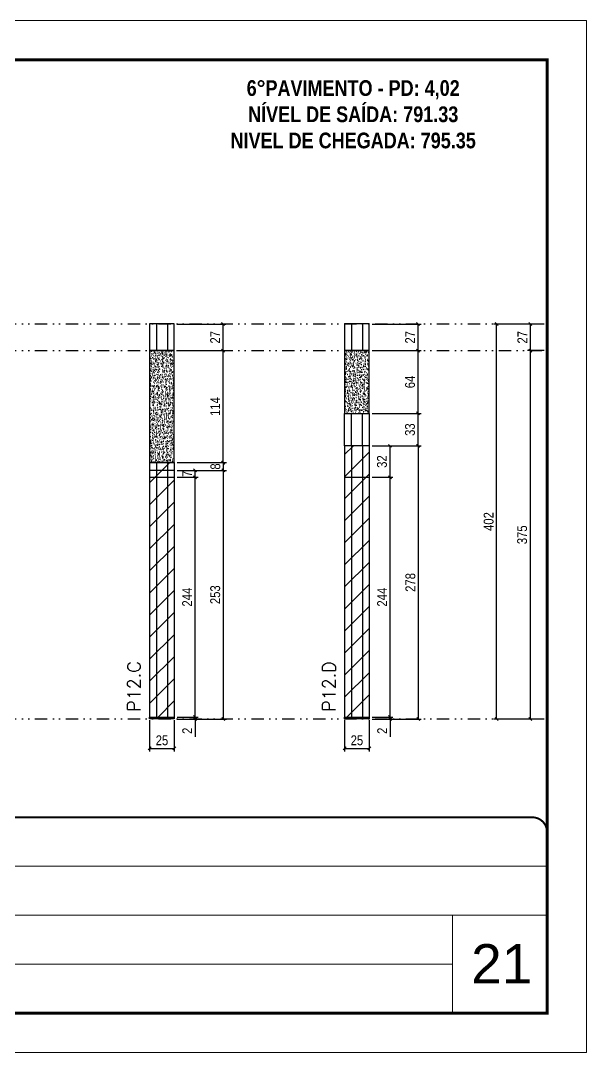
# Model space of a CAD drawing. Extents: x 14400 to 27878, y -21631 to 6985.
# Drawn here: x 15323 to 15898, y 192 to 1242 of the extents above; entities that cross this region are included whole.
import ezdxf

# ---------------------------------------------------------------- set-up
doc = ezdxf.new("R2010")
doc.units = 0
for name, pattern in [('CONTINUO', [0]), ('DASHED', [0.75, 0.5, -0.25]), ('DIVIDE2', [0.625, 0.25, -0.125, 0, -0.125, 0, -0.125])]:
    doc.linetypes.add(name, pattern=pattern)
for name, color, linetype, lineweight in [('CARIMBO', 255, 'Continuous', 9), ('Folhas', 255, 'Continuous', 9), ('Hachura', 251, 'Continuous', 9), ('SARRAFO DE PRESSAO', 251, 'DASHED', 9), ('Texto Seção', 7, 'Continuous', 15)]:
    doc.layers.add(name, color=color, linetype=linetype, lineweight=lineweight)
for name, color, linetype in [('COTA', 241, 'Continuous'), ('NOMENCLATURA', 7, 'Continuous'), ('Nível', 160, 'Continuous'), ('Painéis', 200, 'Continuous'), ('SARR_2.2x7', 40, 'Continuous')]:
    doc.layers.add(name, color=color, linetype=linetype)
doc.styles.add('ARIAL', font='arial.ttf')
doc.styles.add('COTA TECNICA', font='techl___.ttf', dxfattribs={"height": 10})
doc.styles.add('COTA TECNICA-50', font='techl___.ttf', dxfattribs={"height": 10})
doc.styles.add('REGUA-120', font='ROMANS.shx', dxfattribs={"height": 15})
doc.styles.add('ROMANC', font='techb___.ttf', dxfattribs={"height": 2.5})
doc.dimstyles.new('COTA PAINEL-50', dxfattribs={"dimtxt": 10, "dimasz": 3, "dimexe": 3, "dimexo": 3, "dimgap": 3, "dimtad": 1, "dimdec": 1, "dimzin": 12, "dimdsep": 46, "dimtxsty": 'COTA TECNICA-50', "dimblk1": 'OBLIQUE', "dimblk2": 'OBLIQUE', "dimsah": 1, "dimcen": 0.9, "dimclrd": 4, "dimclre": 4, "dimclrt": 240, "dimadec": 1, "dimazin": 3, "dimtfac": 1, "dimtdec": 1, "dimtmove": 0, "dimatfit": 3, "dimfxl": 1, "dimtolj": 1, "dimtzin": 12, "dimarcsym": 0})
doc.dimstyles.new('PAINEL', dxfattribs={"dimtxt": 10, "dimasz": 3, "dimexe": 3, "dimexo": 3, "dimgap": 3, "dimtad": 1, "dimdec": 1, "dimzin": 12, "dimdsep": 46, "dimtxsty": 'COTA TECNICA', "dimblk1": 'OBLIQUE', "dimblk2": 'OBLIQUE', "dimsah": 1, "dimcen": 0.9, "dimclrd": 4, "dimclre": 4, "dimclrt": 240, "dimadec": 1, "dimazin": 3, "dimtfac": 1, "dimtdec": 1, "dimtmove": 0, "dimatfit": 3, "dimfxl": 1, "dimtolj": 1, "dimtzin": 12, "dimarcsym": 0})

# ---------------------------------------------------------------- blocks, each defined once
blk = doc.blocks.new('9999999999')
at = {"color": 30, "linetype": 'CONTINUO'}
for p, q in [((98564.6, 34379.6), (99584, 34379.6)), ((98564.6, 34329.8), (99488, 34329.8)), ((99584, 34329.8), (99488, 34329.8)), ((99488, 34329.8), (99488, 34230.2)), ((98564.6, 34280), (99488, 34280))]:
    blk.add_line(p, q, dxfattribs=at)
at = {"color": 30, "linetype": 'CONTINUO', "const_width": 2}
blk.add_lwpolyline([(99584, 34230.2), (99584, 34414.4, 0.414214), (99569, 34429.4), (98229, 34429.4, 0.414214), (98214, 34414.4), (98214, 34245.2, 0.414214), (98229, 34230.2), (99584, 34230.2)], format="xyb", dxfattribs=at)
at = {"layer": 'Folhas'}
blk.add_lwpolyline([(98139, 34190.2), (99624, 34190.2), (99624, 35240.2), (98139, 35240.2)], close=True, dxfattribs=at)
at = {"layer": 'Folhas', "color": 30, "const_width": 3}
blk.add_lwpolyline([(98214, 34230.2), (99584, 34230.2), (99584, 35200.2), (98214, 35200.2)], close=True, dxfattribs=at)
blk = doc.blocks.new('_Oblique')
at = {"color": 0, "linetype": 'ByBlock', "lineweight": -2}
blk.add_line((-0.5, -0.5), (0.5, 0.5), dxfattribs=at)
blk = doc.blocks.new('*D2963')
at = {"layer": 'COTA', "color": 4, "lineweight": -2, "transparency": 16777216}
for p, q in [((15454.3, 530.1), (15454.3, 498.2)), ((15479.3, 530.1), (15479.3, 498.2)), ((15454.3, 501.2), (15479.3, 501.2))]:
    blk.add_line(p, q, dxfattribs=at)
at = {"layer": 'Defpoints', "color": 0, "transparency": 16777216}
for p in [(15454.3, 533.1), (15479.3, 533.1), (15479.3, 501.2)]:
    blk.add_point(p, dxfattribs=at)
at = {"layer": 'COTA', "color": 4, "lineweight": -2, "transparency": 16777216, "xscale": 3, "yscale": 3, "zscale": 3, "rotation": 180}
blk.add_blockref('_Oblique', (15454.3, 501.2), dxfattribs=at)
at = {"layer": 'COTA', "color": 4, "lineweight": -2, "transparency": 16777216, "xscale": 3, "yscale": 3, "zscale": 3}
blk.add_blockref('_Oblique', (15479.3, 501.2), dxfattribs=at)
at = {"layer": 'COTA', "color": 240, "transparency": 16777216, "insert": (15466.8, 509.4), "char_height": 10, "attachment_point": 5, "style": 'COTA TECNICA'}
blk.add_mtext('\\A1;25', dxfattribs=at)
blk = doc.blocks.new('*D2964')
at = {"layer": 'COTA', "color": 4, "lineweight": -2, "transparency": 16777216}
for p, q in [((15500.5, 533.1), (15500.5, 536.1)), ((15482.3, 533.1), (15503.5, 533.1)), ((15482.3, 531.1), (15503.5, 531.1)), ((15500.5, 533.1), (15500.5, 531.1)), ((15500.5, 531.1), (15500.5, 513))]:
    blk.add_line(p, q, dxfattribs=at)
at = {"layer": 'Defpoints', "color": 0, "transparency": 16777216}
for p in [(15479.3, 533.1), (15479.3, 531.1), (15500.5, 533.1)]:
    blk.add_point(p, dxfattribs=at)
at = {"layer": 'COTA', "color": 4, "lineweight": -2, "transparency": 16777216, "xscale": 3, "yscale": 3, "zscale": 3}
for p, rotation in [((15500.5, 533.1), 270), ((15500.5, 531.1), 90)]:
    blk.add_blockref('_Oblique', p, dxfattribs=dict(at, rotation=rotation))
at = {"layer": 'COTA', "color": 240, "transparency": 16777216, "insert": (15492.5, 519.1), "char_height": 10, "attachment_point": 5, "rotation": 90, "style": 'COTA TECNICA-50'}
blk.add_mtext('\\A1;2', dxfattribs=at)
blk = doc.blocks.new('*D2965')
at = {"layer": 'COTA', "color": 4, "lineweight": -2, "transparency": 16777216}
for p, q in [((15482.3, 784.1), (15532.3, 784.1)), ((15529.3, 531.1), (15529.3, 784.1)), ((15482.3, 531.1), (15532.3, 531.1))]:
    blk.add_line(p, q, dxfattribs=at)
at = {"layer": 'Defpoints', "color": 0, "transparency": 16777216}
for p in [(15479.3, 784.1), (15529.3, 784.1), (15479.3, 531.1)]:
    blk.add_point(p, dxfattribs=at)
at = {"layer": 'COTA', "color": 4, "lineweight": -2, "transparency": 16777216, "xscale": 3, "yscale": 3, "zscale": 3}
for p, rotation in [((15529.3, 784.1), 90), ((15529.3, 531.1), 270)]:
    blk.add_blockref('_Oblique', p, dxfattribs=dict(at, rotation=rotation))
at = {"layer": 'COTA', "color": 240, "transparency": 16777216, "insert": (15521, 657.6), "char_height": 10, "attachment_point": 5, "rotation": 90, "style": 'COTA TECNICA-50'}
blk.add_mtext('\\A1;253', dxfattribs=at)
blk = doc.blocks.new('*D2978')
at = {"layer": 'COTA', "color": 4, "lineweight": -2, "transparency": 16777216}
for p, q in [((15482.3, 777.1), (15503.5, 777.1)), ((15500.5, 533.1), (15500.5, 777.1)), ((15482.3, 533.1), (15503.5, 533.1))]:
    blk.add_line(p, q, dxfattribs=at)
at = {"layer": 'Defpoints', "color": 0, "transparency": 16777216}
for p in [(15479.3, 777.1), (15500.5, 777.1), (15479.3, 533.1)]:
    blk.add_point(p, dxfattribs=at)
at = {"layer": 'COTA', "color": 4, "lineweight": -2, "transparency": 16777216, "xscale": 3, "yscale": 3, "zscale": 3}
for p, rotation in [((15500.5, 777.1), 90), ((15500.5, 533.1), 270)]:
    blk.add_blockref('_Oblique', p, dxfattribs=dict(at, rotation=rotation))
at = {"layer": 'COTA', "color": 240, "transparency": 16777216, "insert": (15492.4, 655.1), "char_height": 10, "attachment_point": 5, "rotation": 90, "style": 'COTA TECNICA'}
blk.add_mtext('\\A1;244', dxfattribs=at)
blk = doc.blocks.new('*D2979')
at = {"layer": 'COTA', "color": 4, "lineweight": -2, "transparency": 16777216}
for p, q in [((15482.3, 784.1), (15503.5, 784.1)), ((15482.3, 777.1), (15503.5, 777.1)), ((15500.5, 777.1), (15500.5, 784.1))]:
    blk.add_line(p, q, dxfattribs=at)
at = {"layer": 'Defpoints', "color": 0, "transparency": 16777216}
for p in [(15479.3, 784.1), (15479.3, 777.1), (15500.5, 784.1)]:
    blk.add_point(p, dxfattribs=at)
at = {"layer": 'COTA', "color": 4, "lineweight": -2, "transparency": 16777216, "xscale": 3, "yscale": 3, "zscale": 3}
for p, rotation in [((15500.5, 784.1), 90), ((15500.5, 777.1), 270)]:
    blk.add_blockref('_Oblique', p, dxfattribs=dict(at, rotation=rotation))
at = {"layer": 'COTA', "color": 240, "transparency": 16777216, "insert": (15492.4, 780.6), "char_height": 10, "attachment_point": 5, "rotation": 90, "style": 'COTA TECNICA'}
blk.add_mtext('\\A1;7', dxfattribs=at)
blk = doc.blocks.new('*D2966')
at = {"layer": 'COTA', "color": 4, "lineweight": -2, "transparency": 16777216}
for p, q in [((15652.6, 530.1), (15652.6, 498.2)), ((15677.6, 530.1), (15677.6, 498.2)), ((15652.6, 501.2), (15677.6, 501.2))]:
    blk.add_line(p, q, dxfattribs=at)
at = {"layer": 'Defpoints', "color": 0, "transparency": 16777216}
for p in [(15652.6, 533.1), (15677.6, 533.1), (15677.6, 501.2)]:
    blk.add_point(p, dxfattribs=at)
at = {"layer": 'COTA', "color": 4, "lineweight": -2, "transparency": 16777216, "xscale": 3, "yscale": 3, "zscale": 3, "rotation": 180}
blk.add_blockref('_Oblique', (15652.6, 501.2), dxfattribs=at)
at = {"layer": 'COTA', "color": 4, "lineweight": -2, "transparency": 16777216, "xscale": 3, "yscale": 3, "zscale": 3}
blk.add_blockref('_Oblique', (15677.6, 501.2), dxfattribs=at)
at = {"layer": 'COTA', "color": 240, "transparency": 16777216, "insert": (15665.1, 509.4), "char_height": 10, "attachment_point": 5, "style": 'COTA TECNICA'}
blk.add_mtext('\\A1;25', dxfattribs=at)
blk = doc.blocks.new('*D2967')
at = {"layer": 'COTA', "color": 4, "lineweight": -2, "transparency": 16777216}
for p, q in [((15698.8, 533.1), (15698.8, 536.1)), ((15680.6, 533.1), (15701.8, 533.1)), ((15680.6, 531.1), (15701.8, 531.1)), ((15698.8, 533.1), (15698.8, 531.1)), ((15698.8, 531.1), (15698.8, 513))]:
    blk.add_line(p, q, dxfattribs=at)
at = {"layer": 'Defpoints', "color": 0, "transparency": 16777216}
for p in [(15677.6, 533.1), (15677.6, 531.1), (15698.8, 533.1)]:
    blk.add_point(p, dxfattribs=at)
at = {"layer": 'COTA', "color": 4, "lineweight": -2, "transparency": 16777216, "xscale": 3, "yscale": 3, "zscale": 3}
for p, rotation in [((15698.8, 533.1), 270), ((15698.8, 531.1), 90)]:
    blk.add_blockref('_Oblique', p, dxfattribs=dict(at, rotation=rotation))
at = {"layer": 'COTA', "color": 240, "transparency": 16777216, "insert": (15690.8, 519.1), "char_height": 10, "attachment_point": 5, "rotation": 90, "style": 'COTA TECNICA-50'}
blk.add_mtext('\\A1;2', dxfattribs=at)
blk = doc.blocks.new('*D2968')
at = {"layer": 'COTA', "color": 4, "lineweight": -2, "transparency": 16777216}
for p, q in [((15680.6, 809.1), (15730.6, 809.1)), ((15727.6, 531.1), (15727.6, 809.1)), ((15680.6, 531.1), (15730.6, 531.1))]:
    blk.add_line(p, q, dxfattribs=at)
at = {"layer": 'Defpoints', "color": 0, "transparency": 16777216}
for p in [(15677.6, 809.1), (15727.6, 809.1), (15677.6, 531.1)]:
    blk.add_point(p, dxfattribs=at)
at = {"layer": 'COTA', "color": 4, "lineweight": -2, "transparency": 16777216, "xscale": 3, "yscale": 3, "zscale": 3}
for p, rotation in [((15727.6, 809.1), 90), ((15727.6, 531.1), 270)]:
    blk.add_blockref('_Oblique', p, dxfattribs=dict(at, rotation=rotation))
at = {"layer": 'COTA', "color": 240, "transparency": 16777216, "insert": (15719.5, 670.1), "char_height": 10, "attachment_point": 5, "rotation": 90, "style": 'COTA TECNICA-50'}
blk.add_mtext('\\A1;278', dxfattribs=at)
blk = doc.blocks.new('*D2969')
at = {"layer": 'COTA', "color": 4, "lineweight": -2, "transparency": 16777216}
for p, q in [((15680.6, 906.1), (15730.3, 906.1)), ((15727.3, 842.1), (15727.3, 906.1)), ((15680.6, 842.1), (15730.3, 842.1))]:
    blk.add_line(p, q, dxfattribs=at)
at = {"layer": 'Defpoints', "color": 0, "transparency": 16777216}
for p in [(15677.6, 906.1), (15727.3, 906.1), (15677.6, 842.1)]:
    blk.add_point(p, dxfattribs=at)
at = {"layer": 'COTA', "color": 4, "lineweight": -2, "transparency": 16777216, "xscale": 3, "yscale": 3, "zscale": 3}
for p, rotation in [((15727.3, 906.1), 90), ((15727.3, 842.1), 270)]:
    blk.add_blockref('_Oblique', p, dxfattribs=dict(at, rotation=rotation))
at = {"layer": 'COTA', "color": 240, "transparency": 16777216, "insert": (15719.2, 874.1), "char_height": 10, "attachment_point": 5, "rotation": 90, "style": 'COTA TECNICA'}
blk.add_mtext('\\A1;64', dxfattribs=at)
blk = doc.blocks.new('*D2980')
at = {"layer": 'COTA', "color": 4, "lineweight": -2, "transparency": 16777216}
for p, q in [((15680.6, 777.1), (15701.8, 777.1)), ((15698.8, 533.1), (15698.8, 777.1)), ((15680.6, 533.1), (15701.8, 533.1))]:
    blk.add_line(p, q, dxfattribs=at)
at = {"layer": 'Defpoints', "color": 0, "transparency": 16777216}
for p in [(15677.6, 777.1), (15698.8, 777.1), (15677.6, 533.1)]:
    blk.add_point(p, dxfattribs=at)
at = {"layer": 'COTA', "color": 4, "lineweight": -2, "transparency": 16777216, "xscale": 3, "yscale": 3, "zscale": 3}
for p, rotation in [((15698.8, 777.1), 90), ((15698.8, 533.1), 270)]:
    blk.add_blockref('_Oblique', p, dxfattribs=dict(at, rotation=rotation))
at = {"layer": 'COTA', "color": 240, "transparency": 16777216, "insert": (15690.7, 655.1), "char_height": 10, "attachment_point": 5, "rotation": 90, "style": 'COTA TECNICA'}
blk.add_mtext('\\A1;244', dxfattribs=at)
blk = doc.blocks.new('*D2981')
at = {"layer": 'COTA', "color": 4, "lineweight": -2, "transparency": 16777216}
for p, q in [((15680.6, 809.1), (15701.8, 809.1)), ((15698.8, 777.1), (15698.8, 809.1)), ((15680.6, 777.1), (15701.8, 777.1))]:
    blk.add_line(p, q, dxfattribs=at)
at = {"layer": 'Defpoints', "color": 0, "transparency": 16777216}
for p in [(15677.6, 809.1), (15698.8, 809.1), (15677.6, 777.1)]:
    blk.add_point(p, dxfattribs=at)
at = {"layer": 'COTA', "color": 4, "lineweight": -2, "transparency": 16777216, "xscale": 3, "yscale": 3, "zscale": 3}
for p, rotation in [((15698.8, 809.1), 90), ((15698.8, 777.1), 270)]:
    blk.add_blockref('_Oblique', p, dxfattribs=dict(at, rotation=rotation))
at = {"layer": 'COTA', "color": 240, "transparency": 16777216, "insert": (15690.6, 793.1), "char_height": 10, "attachment_point": 5, "rotation": 90, "style": 'COTA TECNICA'}
blk.add_mtext('\\A1;32', dxfattribs=at)
blk = doc.blocks.new('*D2970')
at = {"layer": 'COTA', "color": 4, "lineweight": -2, "transparency": 16777216}
for p, q in [((15482.3, 906.1), (15531.9, 906.1)), ((15528.9, 792.1), (15528.9, 906.1)), ((15482.3, 792.1), (15531.9, 792.1))]:
    blk.add_line(p, q, dxfattribs=at)
at = {"layer": 'Defpoints', "color": 0, "transparency": 16777216}
for p in [(15479.3, 906.1), (15528.9, 906.1), (15479.3, 792.1)]:
    blk.add_point(p, dxfattribs=at)
at = {"layer": 'COTA', "color": 4, "lineweight": -2, "transparency": 16777216, "xscale": 3, "yscale": 3, "zscale": 3}
for p, rotation in [((15528.9, 906.1), 90), ((15528.9, 792.1), 270)]:
    blk.add_blockref('_Oblique', p, dxfattribs=dict(at, rotation=rotation))
at = {"layer": 'COTA', "color": 240, "transparency": 16777216, "insert": (15520.9, 849.1), "char_height": 10, "attachment_point": 5, "rotation": 90, "style": 'COTA TECNICA'}
blk.add_mtext('\\A1;114', dxfattribs=at)
blk = doc.blocks.new('*D2982')
at = {"layer": 'COTA', "color": 4, "lineweight": -2, "transparency": 16777216}
for p, q in [((15482.3, 792.1), (15532.3, 792.1)), ((15529.3, 784.1), (15529.3, 792.1)), ((15482.3, 784.1), (15532.3, 784.1))]:
    blk.add_line(p, q, dxfattribs=at)
at = {"layer": 'Defpoints', "color": 0, "transparency": 16777216}
for p in [(15479.3, 792.1), (15529.3, 792.1), (15479.3, 784.1)]:
    blk.add_point(p, dxfattribs=at)
at = {"layer": 'COTA', "color": 4, "lineweight": -2, "transparency": 16777216, "xscale": 3, "yscale": 3, "zscale": 3}
for p, rotation in [((15529.3, 792.1), 90), ((15529.3, 784.1), 270)]:
    blk.add_blockref('_Oblique', p, dxfattribs=dict(at, rotation=rotation))
at = {"layer": 'COTA', "color": 240, "transparency": 16777216, "insert": (15521.2, 788.1), "char_height": 10, "attachment_point": 5, "rotation": 90, "style": 'COTA TECNICA'}
blk.add_mtext('\\A1;8', dxfattribs=at)
blk = doc.blocks.new('*D2983')
at = {"layer": 'COTA', "color": 4, "lineweight": -2, "transparency": 16777216}
for p, q in [((15680.6, 842.1), (15730.3, 842.1)), ((15727.3, 809.1), (15727.3, 842.1)), ((15680.6, 809.1), (15730.3, 809.1))]:
    blk.add_line(p, q, dxfattribs=at)
at = {"layer": 'Defpoints', "color": 0, "transparency": 16777216}
for p in [(15677.6, 842.1), (15727.3, 842.1), (15677.6, 809.1)]:
    blk.add_point(p, dxfattribs=at)
at = {"layer": 'COTA', "color": 4, "lineweight": -2, "transparency": 16777216, "xscale": 3, "yscale": 3, "zscale": 3}
for p, rotation in [((15727.3, 842.1), 90), ((15727.3, 809.1), 270)]:
    blk.add_blockref('_Oblique', p, dxfattribs=dict(at, rotation=rotation))
at = {"layer": 'COTA', "color": 240, "transparency": 16777216, "insert": (15719.1, 825.6), "char_height": 10, "attachment_point": 5, "rotation": 90, "style": 'COTA TECNICA'}
blk.add_mtext('\\A1;33', dxfattribs=at)
blk = doc.blocks.new('*D2984')
at = {"layer": 'COTA', "color": 4, "lineweight": -2, "transparency": 16777216}
for p, q in [((15855.5, 906.1), (15838.5, 906.1)), ((15841.5, 531.1), (15841.5, 906.1)), ((15855.5, 531.1), (15838.5, 531.1))]:
    blk.add_line(p, q, dxfattribs=at)
at = {"layer": 'Defpoints', "color": 0, "transparency": 16777216}
for p in [(15841.5, 906.1), (15858.5, 906.1), (15858.5, 531.1)]:
    blk.add_point(p, dxfattribs=at)
at = {"layer": 'COTA', "color": 4, "lineweight": -2, "transparency": 16777216, "xscale": 3, "yscale": 3, "zscale": 3}
for p, rotation in [((15841.5, 906.1), 90), ((15841.5, 531.1), 270)]:
    blk.add_blockref('_Oblique', p, dxfattribs=dict(at, rotation=rotation))
at = {"layer": 'COTA', "color": 240, "transparency": 16777216, "insert": (15833.2, 718.6), "char_height": 10, "attachment_point": 5, "rotation": 90, "style": 'COTA TECNICA'}
blk.add_mtext('\\A1;375', dxfattribs=at)
blk = doc.blocks.new('*D2985')
at = {"layer": 'COTA', "color": 4, "lineweight": -2, "transparency": 16777216}
for p, q in [((15855.5, 933.1), (15838.5, 933.1)), ((15841.5, 906.1), (15841.5, 933.1)), ((15855.5, 906.1), (15838.5, 906.1))]:
    blk.add_line(p, q, dxfattribs=at)
at = {"layer": 'Defpoints', "color": 0, "transparency": 16777216}
for p in [(15841.5, 933.1), (15858.5, 933.1), (15858.5, 906.1)]:
    blk.add_point(p, dxfattribs=at)
at = {"layer": 'COTA', "color": 4, "lineweight": -2, "transparency": 16777216, "xscale": 3, "yscale": 3, "zscale": 3}
for p, rotation in [((15841.5, 933.1), 90), ((15841.5, 906.1), 270)]:
    blk.add_blockref('_Oblique', p, dxfattribs=dict(at, rotation=rotation))
at = {"layer": 'COTA', "color": 240, "transparency": 16777216, "insert": (15833.4, 919.6), "char_height": 10, "attachment_point": 5, "rotation": 90, "style": 'COTA TECNICA'}
blk.add_mtext('\\A1;27', dxfattribs=at)
blk = doc.blocks.new('*D2986')
at = {"layer": 'COTA', "color": 4, "lineweight": -2, "transparency": 16777216}
for p, q in [((15855.5, 933.1), (15804.2, 933.1)), ((15807.2, 531.1), (15807.2, 933.1)), ((15855.5, 531.1), (15804.2, 531.1))]:
    blk.add_line(p, q, dxfattribs=at)
at = {"layer": 'Defpoints', "color": 0, "transparency": 16777216}
for p in [(15807.2, 933.1), (15858.5, 933.1), (15858.5, 531.1)]:
    blk.add_point(p, dxfattribs=at)
at = {"layer": 'COTA', "color": 4, "lineweight": -2, "transparency": 16777216, "xscale": 3, "yscale": 3, "zscale": 3}
for p, rotation in [((15807.2, 933.1), 90), ((15807.2, 531.1), 270)]:
    blk.add_blockref('_Oblique', p, dxfattribs=dict(at, rotation=rotation))
at = {"layer": 'COTA', "color": 240, "transparency": 16777216, "insert": (15799.1, 732.1), "char_height": 10, "attachment_point": 5, "rotation": 90, "style": 'COTA TECNICA'}
blk.add_mtext('\\A1;402', dxfattribs=at)
blk = doc.blocks.new('*D3004')
at = {"layer": 'COTA', "color": 4, "lineweight": -2, "transparency": 16777216}
for p, q in [((15482.3, 933.1), (15531.9, 933.1)), ((15528.9, 906.1), (15528.9, 933.1)), ((15482.3, 906.1), (15531.9, 906.1))]:
    blk.add_line(p, q, dxfattribs=at)
at = {"layer": 'Defpoints', "color": 0, "transparency": 16777216}
for p in [(15479.3, 933.1), (15528.9, 933.1), (15479.3, 906.1)]:
    blk.add_point(p, dxfattribs=at)
at = {"layer": 'COTA', "color": 4, "lineweight": -2, "transparency": 16777216, "xscale": 3, "yscale": 3, "zscale": 3}
for p, rotation in [((15528.9, 933.1), 90), ((15528.9, 906.1), 270)]:
    blk.add_blockref('_Oblique', p, dxfattribs=dict(at, rotation=rotation))
at = {"layer": 'COTA', "color": 240, "transparency": 16777216, "insert": (15520.9, 919.6), "char_height": 10, "attachment_point": 5, "rotation": 90, "style": 'COTA TECNICA'}
blk.add_mtext('\\A1;27', dxfattribs=at)
blk = doc.blocks.new('*D3005')
at = {"layer": 'COTA', "color": 4, "lineweight": -2, "transparency": 16777216}
for p, q in [((15680.6, 933.1), (15730.3, 933.1)), ((15727.3, 906.1), (15727.3, 933.1)), ((15680.6, 906.1), (15730.3, 906.1))]:
    blk.add_line(p, q, dxfattribs=at)
at = {"layer": 'Defpoints', "color": 0, "transparency": 16777216}
for p in [(15677.6, 933.1), (15727.3, 933.1), (15677.6, 906.1)]:
    blk.add_point(p, dxfattribs=at)
at = {"layer": 'COTA', "color": 4, "lineweight": -2, "transparency": 16777216, "xscale": 3, "yscale": 3, "zscale": 3}
for p, rotation in [((15727.3, 933.1), 90), ((15727.3, 906.1), 270)]:
    blk.add_blockref('_Oblique', p, dxfattribs=dict(at, rotation=rotation))
at = {"layer": 'COTA', "color": 240, "transparency": 16777216, "insert": (15719.2, 919.6), "char_height": 10, "attachment_point": 5, "rotation": 90, "style": 'COTA TECNICA'}
blk.add_mtext('\\A1;27', dxfattribs=at)

msp = doc.modelspace()

# ---------------------------------------------------------------- hatches: boundary and pattern name
at = {"layer": 'COTA'}
h = msp.add_hatch(dxfattribs=at)
h.set_pattern_fill('AR-CONC', color=256, scale=0.03)
h.paths.add_polyline_path([(15479.27, 906.13), (15454.27, 906.13), (15454.27, 792.12), (15479.27, 792.12)])
h = msp.add_hatch(dxfattribs=at)
h.set_pattern_fill('AR-CONC', color=256, scale=0.03)
h.paths.add_polyline_path([(15677.62, 906.13), (15652.62, 906.13), (15652.62, 842.12), (15677.62, 842.12)])
at = {"layer": 'Hachura'}
h = msp.add_hatch(dxfattribs=at)
h.set_pattern_fill('ANSI31', color=256, scale=5)
h.set_pattern_definition([(45, (-4843.965, -2297.15), (-11.22532, 11.22532), [])])
h.paths.add_polyline_path([(15652.62, 533.13), (15677.62, 533.13), (15677.62, 777.13), (15652.62, 777.13)])
h.paths.add_polyline_path([(15652.62, 777.13), (15677.62, 777.13), (15677.62, 809.12), (15652.62, 809.12)])
h = msp.add_hatch(dxfattribs=at)
h.set_pattern_fill('ANSI31', color=256, scale=5)
h.paths.add_polyline_path([(15479.27, 792.12), (15454.27, 792.12), (15454.27, 784.12), (15479.27, 784.12)])
h.paths.add_polyline_path([(15479.27, 784.12), (15454.27, 784.12), (15454.27, 777.13), (15479.27, 777.13)])
h.paths.add_polyline_path([(15479.27, 777.13), (15454.27, 777.13), (15454.27, 533.13), (15479.27, 533.13)])

# ---------------------------------------------------------------- linework, layer by layer
at = {"layer": 'COTA', "linetype": 'ByBlock'}
for points in [[(15454.27, 792.12), (15479.27, 792.12), (15479.27, 906.13), (15454.27, 906.13)], [(15652.62, 842.12), (15677.62, 842.12), (15677.62, 906.13), (15652.62, 906.13)]]:
    msp.add_lwpolyline(points, close=True, dxfattribs=at)
at = {"layer": 'Nível', "color": 4, "linetype": 'DIVIDE2', "ltscale": 50}
for p, q in [((14488.47, 933.13), (15858.47, 933.13)), ((14488.47, 906.13), (15858.47, 906.13)), ((14488.47, 531.13), (15858.47, 531.13))]:
    msp.add_line(p, q, dxfattribs=at)
at = {"layer": 'Painéis'}
for p, q in [((15652.62, 809.12), (15652.62, 533.13)), ((15677.62, 809.12), (15652.62, 809.12)), ((15677.62, 809.12), (15677.62, 533.13)), ((15454.27, 792.12), (15454.27, 533.13)), ((15479.27, 792.12), (15454.27, 792.12)), ((15479.27, 792.12), (15479.27, 533.13)), ((15479.27, 784.12), (15454.27, 784.12)), ((15454.27, 777.13), (15479.27, 777.13)), ((15652.62, 777.13), (15677.62, 777.13)), ((15454.27, 533.13), (15479.27, 533.13)), ((15454.27, 531.13), (15454.27, 533.13)), ((15479.27, 531.13), (15454.27, 531.13)), ((15479.27, 533.13), (15479.27, 531.13)), ((15652.62, 533.13), (15677.62, 533.13)), ((15652.62, 531.13), (15652.62, 533.13)), ((15677.62, 531.13), (15652.62, 531.13)), ((15677.62, 533.13), (15677.62, 531.13))]:
    msp.add_line(p, q, dxfattribs=at)
for points in [[(15454.27, 906.13), (15479.27, 906.13), (15479.27, 933.13), (15454.27, 933.13)], [(15652.62, 906.13), (15677.62, 906.13), (15677.62, 933.13), (15652.62, 933.13)], [(15652.62, 842.12), (15677.62, 842.12), (15677.62, 809.12), (15652.62, 809.12)]]:
    msp.add_lwpolyline(points, close=True, dxfattribs=at)
at = {"layer": 'SARR_2.2x7'}
for p, q in [((15461.27, 933.13), (15461.27, 906.13)), ((15472.27, 933.13), (15472.27, 906.13)), ((15659.62, 933.13), (15659.62, 906.13)), ((15670.62, 933.13), (15670.62, 906.13)), ((15659.62, 809.12), (15659.62, 842.12)), ((15670.62, 809.12), (15670.62, 842.12)), ((15659.62, 809.14), (15659.62, 533.13)), ((15670.62, 809.14), (15670.62, 533.13)), ((15461.27, 792.12), (15461.27, 784.12)), ((15472.27, 792.12), (15472.27, 784.12)), ((15461.27, 784.12), (15461.27, 533.13)), ((15472.27, 784.14), (15472.27, 533.13))]:
    msp.add_line(p, q, dxfattribs=at)

# ---------------------------------------------------------------- block references
at = {"layer": 'SARRAFO DE PRESSAO', "color": 6, "linetype": 'ByBlock'}
msp.add_blockref('9999999999', (-83725.51, -33998.35), dxfattribs=at)

# ---------------------------------------------------------------- texts
at = {"layer": 'CARIMBO', "style": 'ARIAL'}
msp.add_text('21', height=40, dxfattribs=at).set_placement((15781.33, 262))
at = {"layer": 'NOMENCLATURA', "color": 2, "insert": (15661.31, 1207.91), "char_height": 16, "attachment_point": 2, "style": 'ROMANC'}
msp.add_mtext_dynamic_manual_height_columns('\\P6°PAVIMENTO - PD: 4,02\\PNÍVEL DE SAÍDA: 791.33\\PNIVEL DE CHEGADA: 795.35', width=432.3511, gutter_width=1, heights=[0], dxfattribs=at)
at = {"layer": 'Texto Seção', "char_height": 13, "width": 370.6998, "attachment_point": 7, "rotation": 90, "style": 'REGUA-120'}
for s, insert in [('\\pt13;P12.C', (15444.82, 538.55)), ('\\pt13;P12.D', (15643.17, 538.55))]:
    msp.add_mtext(s, dxfattribs=dict(at, insert=insert))

# ---------------------------------------------------------------- dimensions: what is measured, and where the dimension line sits
at = {"layer": 'COTA'}
for base, p1, p2, dimstyle, picture, middle in [((15528.94, 933.13), (15479.27, 906.13), (15479.27, 933.13), 'PAINEL', '*D3004', (15520.86, 919.63)), ((15727.29, 933.13), (15677.62, 906.13), (15677.62, 933.13), 'PAINEL', '*D3005', (15719.22, 919.63)), ((15807.21, 933.13), (15858.47, 531.13), (15858.47, 933.13), 'PAINEL', '*D2986', (15799.11, 732.13)), ((15841.46, 933.13), (15858.47, 906.13), (15858.47, 933.13), 'PAINEL', '*D2985', (15833.39, 919.63)), ((15528.94, 906.13), (15479.27, 792.12), (15479.27, 906.13), 'PAINEL', '*D2970', (15520.86, 849.13)), ((15727.29, 906.13), (15677.62, 842.12), (15677.62, 906.13), 'PAINEL', '*D2969', (15719.19, 874.13)), ((15841.46, 906.13), (15858.47, 531.13), (15858.47, 906.13), 'PAINEL', '*D2984', (15833.24, 718.63)), ((15727.29, 842.12), (15677.62, 809.12), (15677.62, 842.12), 'PAINEL', '*D2983', (15719.07, 825.62)), ((15727.61, 809.14), (15677.62, 531.13), (15677.62, 809.14), 'COTA PAINEL-50', '*D2968', (15719.52, 670.14)), ((15529.26, 784.14), (15479.27, 531.13), (15479.27, 784.14), 'COTA PAINEL-50', '*D2965', (15521.04, 657.64)), ((15500.46, 777.13), (15479.27, 533.13), (15479.27, 777.13), 'PAINEL', '*D2978', (15492.39, 655.13)), ((15698.82, 777.13), (15677.62, 533.13), (15677.62, 777.13), 'PAINEL', '*D2980', (15690.74, 655.13))]:
    dim = msp.add_linear_dim(base=base, p1=p1, p2=p2, angle=90, dimstyle=dimstyle, dxfattribs=at)
    dim.commit()
    dim.dimension.update_dxf_attribs({"geometry": picture, "text_midpoint": middle})
dim = msp.add_linear_dim(base=(15698.82, 809.12), p1=(15677.62, 777.13), p2=(15677.62, 809.12), angle=90, dimstyle='PAINEL', override={"dimtmove": 1}, dxfattribs=at)
dim.commit()
dim.dimension.update_dxf_attribs({"geometry": '*D2981', "text_midpoint": (15690.6, 793.13)})
for base, p1, p2, dimstyle, picture, middle in [((15529.26, 792.12), (15479.27, 784.12), (15479.27, 792.12), 'PAINEL', '*D2982', (15529.26, 788.12)), ((15500.46, 533.13), (15479.27, 531.13), (15479.27, 533.13), 'COTA PAINEL-50', '*D2964', (15500.46, 519.08)), ((15698.82, 533.13), (15677.62, 531.13), (15677.62, 533.13), 'COTA PAINEL-50', '*D2967', (15698.82, 519.08))]:
    dim = msp.add_linear_dim(base=base, p1=p1, p2=p2, angle=90, dimstyle=dimstyle, dxfattribs=at)
    dim.commit()
    dim.dimension.update_dxf_attribs({"geometry": picture, "text_midpoint": middle, "dimtype": 160})
dim = msp.add_linear_dim(base=(15500.46, 784.12), p1=(15479.27, 777.13), p2=(15479.27, 784.12), angle=90, dimstyle='PAINEL', override={"dimtmove": 1}, dxfattribs=at)
dim.commit()
dim.dimension.update_dxf_attribs({"geometry": '*D2979', "text_midpoint": (15500.46, 780.63), "dimtype": 160})
for base, p1, p2, picture, middle in [((15479.27, 501.24), (15454.27, 533.13), (15479.27, 533.13), '*D2963', (15466.77, 509.35)), ((15677.62, 501.24), (15652.62, 533.13), (15677.62, 533.13), '*D2966', (15665.12, 509.35))]:
    dim = msp.add_linear_dim(base=base, p1=p1, p2=p2, dimstyle='PAINEL', override={"dimarcsym": 2}, dxfattribs=at)
    dim.commit()
    dim.dimension.update_dxf_attribs({"geometry": picture, "text_midpoint": middle})

doc.saveas('drawing.dxf')
